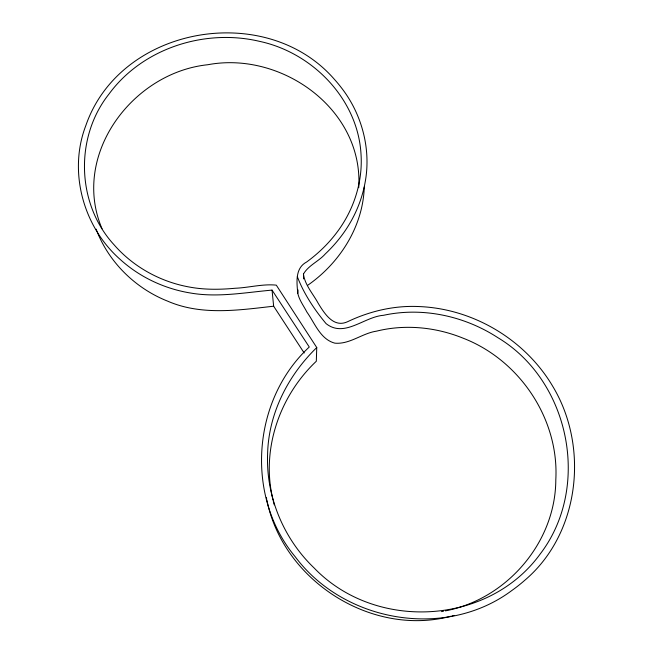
<?xml version="1.0" encoding="UTF-8"?>
<svg xmlns="http://www.w3.org/2000/svg" width="653" height="653" viewBox="0 0 653 653"><rect width="100%" height="100%" fill="white"/><g stroke="black" fill="none" stroke-linecap="round" stroke-linejoin="round"><path stroke-width="0.98" d="M445.411 610.865C506.687 599.168 555.638 542.512 555.809 479.694C559.172 418.785 519.437 359.787 462.797 338.058C435.641 327.08 405.031 324.076 376.487 331.161C362.04 333.291 349.837 344.498 334.891 343.168C320.378 339.372 314.868 323.259 306.918 312.101C303.743 305.947 299.294 300.2 297.792 293.344C296.723 282.365 294.952 268.138 306.608 262.016C318.354 253.462 328.916 243.226 337.544 231.513C353.926 209.45 362.856 181.697 361.019 154.181C357.909 99.101 312.436 52.607 259.535 41.351C204.936 28.414 142.599 48.191 109.01 94.024C74.548 137.334 76.499 204.038 114.104 244.826C133.424 267.02 160.63 281.933 189.541 287.067C204.569 289.867 219.963 289.654 235.129 288.259C248.842 287.704 262.71 283.737 276.301 285.149L316.754 347.559L316.313 361.248C279.304 396.151 260.71 450.252 273.093 500.174M358.734 187.689C363.558 109.247 281.443 50.861 207.817 64.729C132.298 72.573 70.777 155.226 102.023 228.746M364.268 187.093C362.995 226.55 339.829 262.881 307.922 285.132M297.792 293.344L298.029 289.924M303.482 273.982C308.518 265.289 318.77 261.363 325.341 253.886C332.45 247.161 338.899 239.733 344.482 231.701C354.563 217.18 361.721 200.593 364.962 183.199C371.5 149.635 361.991 113.842 340.89 87.11A155.618 141.881 -7.7 0 0 334.312 79.242C265.869 0.588 120.201 25.94 85.812 125.613C68.059 171.78 83.323 226.966 120.144 259.38C139.693 277.166 164.58 288.83 190.643 293.042C217.718 297.719 245.03 292.52 272.048 290.103L309.269 347.021C251.903 400.15 245.055 496.59 295.238 556.789C344.139 622.285 445.477 639.956 511.715 590.598A167.184 162.442 39.6 0 0 524.726 580.329C579.644 533.86 589.3 447.403 553.009 386.772A146.966 142.232 40.6 0 0 546.504 376.618C517.764 335.381 469.336 308.494 419.046 306.559C394.412 305.343 369.835 311.097 347.665 321.676C333.642 328.271 324.541 313.644 318.329 303.531C313.228 294.005 304.706 284.839 303.482 273.982L303.531 278.904M316.754 347.559C287.997 375.434 268.481 413.594 267.599 454.08C265.885 496.411 283.549 538.741 314.101 567.955C375.165 631.451 488.403 625.705 540.415 553.703C591.292 486.787 569.702 380.789 497.888 337.691C464.552 315.987 422.63 306.804 383.523 315.301C364.227 316.672 344.449 338.156 326.092 323.635C314.379 309.612 303.857 293.777 297.344 276.709M452.194 615.926L454.137 615.428M451.223 616.179C371.549 637.352 283.165 580.664 266.938 500.337M441.55 611.624L443.477 611.241M304.2 353.004L273.648 306.2C238.5 310.183 201.377 315.774 167.748 301.196C136.379 288.797 110.071 263.624 97.354 232.264M96.13 229.146L97.044 231.48M273.305 501.112L274.26 504.867M266.342 497.455L266.742 499.374M272.048 290.103L273.648 306.2"/></g></svg>
